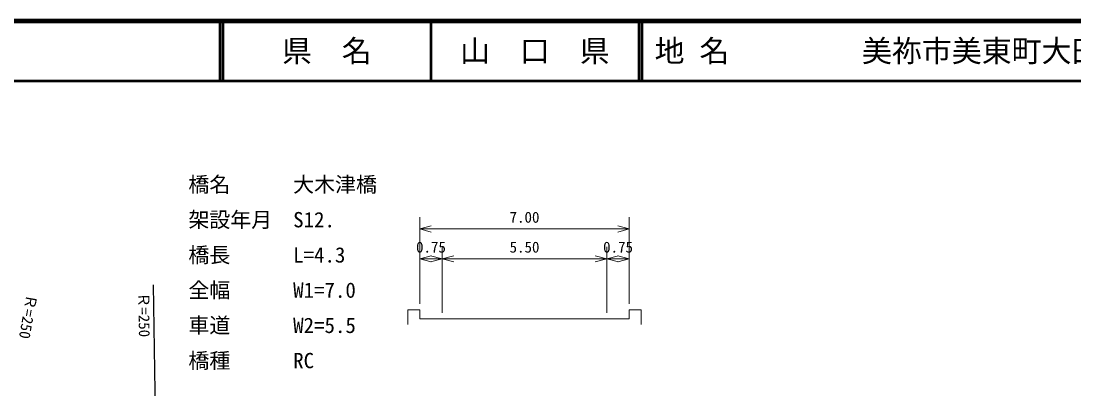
# Model space of a CAD drawing. Units: millimetres, scale not verified, with parts at other scales. Extents: x 40000 to 680000, y 20000 to 380000.
# Drawn here: x 264539 to 440431, y 318464 to 380000 of the extents above; entities that cross this region are included whole.
import ezdxf
from ezdxf.enums import TextEntityAlignment as Align

# ---------------------------------------------------------------- set-up
doc = ezdxf.new("R2010")
doc.units = ezdxf.units.MM
doc.header["$LTSCALE"] = 1000
for name, color, linetype, lineweight in [('M-BGD', 7, 'Continuous', 25), ('M-STR-HTXT', 7, 'Continuous', 13), ('M-TTL', 2, 'Continuous', 140), ('M-TTL-LINE', 7, 'Continuous', 50)]:
    doc.layers.add(name, color=color, linetype=linetype, lineweight=lineweight)
doc.layers.add('M-TTL-TXT', color=7, linetype='Continuous')
doc.styles.add('ＭＳ ゴシック', font='')
doc.styles.get('ＭＳ ゴシック').set_extended_font_data('MS Gothic')

msp = doc.modelspace()

# ---------------------------------------------------------------- linework, layer by layer
at = {"layer": 'M-BGD'}
msp.add_line((286619, 335864), (287579, 270370), dxfattribs=at)
at = {"layer": 'M-STR-HTXT'}
for p, q in [((331145, 332719), (331145, 347219)), ((366145, 332719), (366145, 347219)), ((333077, 345737), (331145, 345219)), ((331145, 345219), (366145, 345219)), ((331145, 345219), (333077, 344701)), ((366145, 345219), (364213, 345737)), ((364213, 344701), (366145, 345219)), ((334895, 331219), (334895, 342219)), ((362395, 331219), (362395, 342219)), ((333077, 340737), (331145, 340219)), ((331145, 340219), (334895, 340219)), ((331145, 340219), (333077, 339701)), ((334895, 340219), (332963, 340737)), ((332963, 339701), (334895, 340219)), ((336827, 340737), (334895, 340219)), ((334895, 340219), (362395, 340219)), ((334895, 340219), (336827, 339701)), ((362395, 340219), (360463, 340737)), ((360463, 339701), (362395, 340219)), ((364327, 340737), (362395, 340219)), ((362395, 340219), (366145, 340219)), ((362395, 340219), (364327, 339701)), ((366145, 340219), (364213, 340737)), ((364213, 339701), (366145, 340219)), ((329145, 331719), (331145, 331719)), ((329145, 331719), (329145, 329219)), ((331145, 330219), (331145, 331719)), ((366145, 330219), (366145, 331719)), ((366145, 331719), (368145, 331719)), ((368145, 331719), (368145, 329219)), ((331145, 330219), (334895, 330219)), ((334895, 330219), (362395, 330219)), ((362395, 330219), (366145, 330219))]:
    msp.add_line(p, q, dxfattribs=at)
at = {"layer": 'M-TTL'}
msp.add_line((680000, 380000), (40000, 380000), dxfattribs=at)
at = {"layer": 'M-TTL-LINE'}
for p, q in [((297750, 380000), (297750, 370000)), ((298250, 380000), (298250, 370000)), ((333000, 380000), (333000, 370000)), ((367750, 380000), (367750, 370000)), ((368250, 380000), (368250, 370000)), ((40000, 370000), (680000, 370000))]:
    msp.add_line(p, q, dxfattribs=at)

# ---------------------------------------------------------------- texts
at = {"layer": 'M-BGD', "style": 'ＭＳ ゴシック'}
for rotation, p in [(260.132, (265729, 330568)), (270.839, (285096, 330881))]:
    msp.add_text('Ｒ=250', height=1833, rotation=rotation, dxfattribs=at).set_placement(p, align=Align.MIDDLE_CENTER)
at = {"layer": 'M-STR-HTXT', "style": 'ＭＳ ゴシック'}
for s, p in [('橋名\u3000\u3000\u3000大木津橋', (292494, 350614)), ('架設年月\u3000S12.', (292494, 344723)), ('橋長\u3000\u3000\u3000L=4.3', (292494, 338832)), ('全幅\u3000\u3000\u3000W1=7.0', (292494, 332941)), ('車道\u3000\u3000\u3000W2=5.5', (292494, 327050)), ('橋種\u3000\u3000\u3000RC', (292494, 321159))]:
    msp.add_text(s, height=2566, dxfattribs=at).set_placement(p, align=Align.BOTTOM_LEFT)
for s, p in [('7.00', (348645, 345719)), ('0.75', (333020, 340719)), ('5.50', (348645, 340719)), ('0.75', (364270, 340719))]:
    msp.add_text(s, height=1833, dxfattribs=at).set_placement(p, align=Align.BOTTOM_CENTER)
at = {"layer": 'M-TTL-TXT', "style": 'ＭＳ ゴシック'}
for s, p in [('県\u3000名', (315625, 375000)), ('山\u3000口\u3000県', (350375, 375000))]:
    msp.add_text(s, height=3666, dxfattribs=at).set_placement(p, align=Align.MIDDLE_CENTER)
for s, p in [('地 名', (370380, 375000)), ('美祢市美東町大田', (405024, 375000))]:
    msp.add_text(s, height=3666, dxfattribs=at).set_placement(p, align=Align.MIDDLE_LEFT)

doc.saveas('drawing.dxf')
